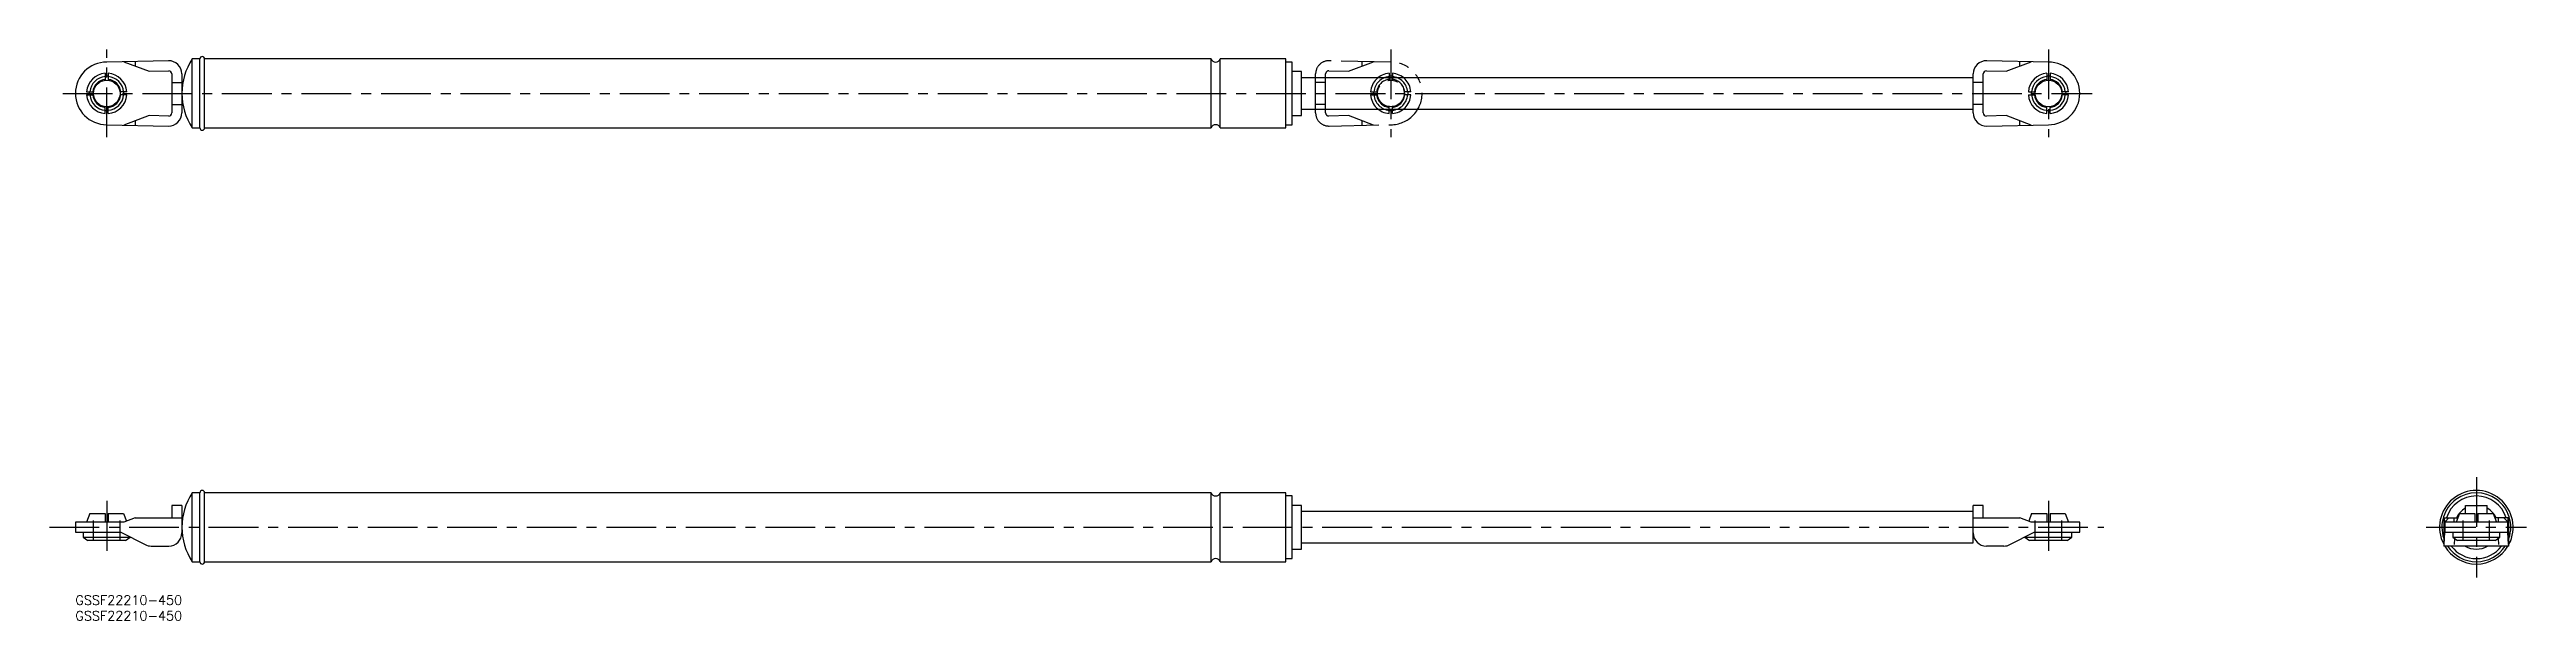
# Model space of a CAD drawing. Extents: x -8 to 783, y -8 to 174.
import ezdxf

# ---------------------------------------------------------------- set-up
doc = ezdxf.new("R2010")
doc.units = 0
doc.header["$LTSCALE"] = 0.5
for name, pattern in [('CENTER', [50.8, 31.75, -6.35, 6.35, -6.35]), ('DASHED', [19.05, 12.7, -6.35]), ('PHANTOM', [63.5, 31.75, -6.35, 6.35, -6.35, 6.35, -6.35])]:
    doc.linetypes.add(name, pattern=pattern)
for name, color, linetype in [('MSM_CENTER', 1, 'CENTER'), ('MSM_CONTINUOUS', 7, 'CONTINUOUS'), ('MSM_DASHED', 4, 'DASHED'), ('MSM_IMAGINARY', 6, 'PHANTOM'), ('MSM_PART_NUMBER', 7, 'CONTINUOUS')]:
    doc.layers.add(name, color=color, linetype=linetype)
doc.styles.get("Standard").update_dxf_attribs({"font": 'txt.shx', "height": 3, "bigfont": 'bigfont.shx'})

# ---------------------------------------------------------------- blocks, each defined once
blk = doc.blocks.new('*U21')
at = {"layer": 'MSM_PART_NUMBER'}
blk.add_text('GSSF22210-450', height=3, dxfattribs=at).set_placement((0, -3))
blk = doc.blocks.new('*U22')
at = {"layer": 'MSM_PART_NUMBER'}
blk.add_text('GSSF22210-450', height=3, dxfattribs=at).set_placement((0, -8))

msp = doc.modelspace()

# ---------------------------------------------------------------- linework, layer by layer
at = {"layer": 'MSM_CENTER'}
for p, q in [((10, 146.25), (10, 174.25)), ((420, 174.25), (420, 146.25)), ((630, 174.25), (630, 146.25)), ((-4, 160.25), (644, 160.25)), ((766.63, 37.75), (766.63, 5.75)), ((10, 30.15), (10, 13.55)), ((630, 30.15), (630, 13.55)), ((-8.26, 21.75), (647.65, 21.75)), ((750.63, 21.75), (782.63, 21.75))]:
    msp.add_line(p, q, dxfattribs=at)
at = {"layer": 'MSM_CONTINUOUS'}
for p, q in [((9.5, 166.67), (9.5, 164.47)), ((29.71, 170.66), (10, 170.25)), ((10.5, 166.67), (10.5, 164.47)), ((15.5, 170.37), (23.5, 167.33)), ((19.09, 170.44), (19.09, 169.01)), ((23.5, 167.33), (29.78, 167.47)), ((30.8, 166.47), (30.8, 154.04)), ((34, 166.47), (34, 154.04)), ((39.75, 171.25), (37.3, 171.25)), ((37.3, 149.25), (37.3, 171.25)), ((39.75, 149.25), (39.75, 171.25)), ((362.67, 171.25), (41.25, 171.25)), ((41.25, 149.25), (41.25, 171.25)), ((362.67, 149.25), (362.67, 171.25)), ((386.5, 171.25), (365.5, 171.25)), ((365.5, 149.25), (365.5, 171.25)), ((386.5, 149.25), (386.5, 171.25)), ((388.5, 170.25), (386.5, 170.25)), ((388.5, 150.25), (388.5, 170.25)), ((391.5, 167.25), (388.5, 167.25)), ((391.5, 153.25), (391.5, 167.25)), ((606, 154.04), (606, 166.47)), ((609.2, 154.04), (609.2, 166.47)), ((610.22, 167.47), (616.5, 167.33)), ((630, 170.25), (610.29, 170.66)), ((616.5, 167.33), (624.5, 170.37)), ((620.91, 169.01), (620.91, 170.44)), ((629.5, 166.67), (629.5, 164.47)), ((630.5, 166.67), (630.5, 164.47)), ((3.58, 160.75), (5.78, 160.75)), ((3.58, 159.75), (5.78, 159.75)), ((4.5, 160.25), (4.52, 160.75)), ((4.52, 159.75), (4.5, 160.25)), ((16.42, 160.75), (14.22, 160.75)), ((16.42, 159.75), (14.22, 159.75)), ((30.8, 163.75), (34, 163.75)), ((606, 165.25), (391.5, 165.25)), ((609.2, 163.75), (606, 163.75)), ((623.58, 160.75), (625.78, 160.75)), ((623.58, 159.75), (625.78, 159.75)), ((636.42, 160.75), (634.22, 160.75)), ((636.42, 159.75), (634.22, 159.75)), ((635.48, 160.75), (635.5, 160.25)), ((635.5, 160.25), (635.48, 159.75)), ((9.5, 153.84), (9.5, 156.03)), ((10.5, 153.84), (10.5, 156.03)), ((23.5, 153.17), (15.5, 150.14)), ((19.09, 151.5), (19.09, 150.06)), ((29.78, 153.04), (23.5, 153.17)), ((30.8, 156.75), (34, 156.75)), ((388.5, 153.25), (391.5, 153.25)), ((391.5, 155.25), (606, 155.25)), ((609.2, 156.75), (606, 156.75)), ((616.5, 153.17), (610.22, 153.04)), ((624.5, 150.14), (616.5, 153.17)), ((620.91, 150.06), (620.91, 151.5)), ((629.5, 153.84), (629.5, 156.03)), ((630.5, 153.84), (630.5, 156.03)), ((10, 150.25), (29.71, 149.84)), ((37.3, 149.25), (39.75, 149.25)), ((41.25, 149.25), (362.67, 149.25)), ((365.5, 149.25), (386.5, 149.25)), ((386.5, 150.25), (388.5, 150.25)), ((610.29, 149.84), (630, 150.25)), ((39.75, 32.75), (37.3, 32.75)), ((37.3, 10.75), (37.3, 32.75)), ((39.75, 10.75), (39.75, 32.75)), ((362.67, 32.75), (41.25, 32.75)), ((41.25, 10.75), (41.25, 32.75)), ((362.67, 10.75), (362.67, 32.75)), ((386.5, 32.75), (365.5, 32.75)), ((365.5, 10.75), (365.5, 32.75)), ((386.5, 10.75), (386.5, 32.75)), ((388.5, 31.75), (386.5, 31.75)), ((388.5, 11.75), (388.5, 31.75)), ((4.62, 26.15), (3.58, 23.35)), ((4.62, 26.15), (9.5, 26.15)), ((9.5, 26.15), (9.5, 23.35)), ((10.5, 26.15), (15.38, 26.15)), ((10.5, 26.15), (10.5, 23.35)), ((15.38, 26.15), (16.3, 23.66)), ((19.09, 24.75), (15.5, 23.35)), ((19.09, 24.75), (34, 24.75)), ((34, 28.75), (30.8, 28.75)), ((30.8, 28.75), (30.8, 24.75)), ((34, 28.75), (34, 19.95)), ((391.5, 28.75), (388.5, 28.75)), ((391.5, 14.75), (391.5, 28.75)), ((606, 26.75), (391.5, 26.75)), ((606, 16.75), (606, 28.75)), ((609.2, 28.75), (606, 28.75)), ((606, 24.75), (620.91, 24.75)), ((609.2, 24.75), (609.2, 28.75)), ((624.5, 23.35), (620.91, 24.75)), ((624.62, 26.15), (623.7, 23.66)), ((624.62, 26.15), (629.5, 26.15)), ((629.5, 26.15), (629.5, 23.35)), ((630.5, 26.15), (635.38, 26.15)), ((630.5, 26.15), (630.5, 23.35)), ((635.38, 26.15), (636.42, 23.35)), ((756.22, 24.75), (756.22, 15.75)), ((756.22, 24.75), (760.73, 24.75)), ((756.52, 23.35), (756.44, 24.75)), ((757.88, 24.75), (756.52, 23.35)), ((759.55, 23.35), (759.55, 24.75)), ((761.25, 26.15), (760.21, 23.35)), ((761.25, 26.15), (766.13, 26.15)), ((763.13, 26.15), (763.13, 28.75)), ((763.13, 28.75), (770.13, 28.75)), ((766.13, 26.15), (766.13, 23.35)), ((767.13, 26.15), (772.01, 26.15)), ((767.13, 26.15), (767.13, 23.35)), ((770.13, 26.15), (770.13, 28.75)), ((772.01, 26.15), (773.05, 23.35)), ((777.04, 24.75), (772.53, 24.75)), ((773.71, 23.35), (773.71, 24.75)), ((775.38, 24.75), (776.75, 23.35)), ((776.75, 23.35), (776.82, 24.75)), ((777.04, 15.75), (777.04, 24.75)), ((0, 23.35), (0, 20.15)), ((15.5, 23.35), (0, 23.35)), ((0, 20.15), (14.54, 20.15)), ((2.5, 20.15), (2.5, 18.55)), ((2.5, 18.55), (4, 17.55)), ((2.5, 18.55), (17.5, 18.55)), ((16, 17.55), (4, 17.55)), ((14.54, 20.15), (22.3, 16.21)), ((16, 17.55), (17.5, 18.55)), ((17.5, 18.55), (17.5, 18.65)), ((391.5, 16.75), (606, 16.75)), ((617.7, 16.21), (625.46, 20.15)), ((622.5, 18.65), (622.5, 18.55)), ((622.5, 18.55), (624, 17.55)), ((622.5, 18.55), (637.5, 18.55)), ((636, 17.55), (624, 17.55)), ((640, 23.35), (624.5, 23.35)), ((625.46, 20.15), (640, 20.15)), ((636, 17.55), (637.5, 18.55)), ((637.5, 18.55), (637.5, 20.15)), ((640, 20.15), (640, 23.35)), ((756.37, 16.21), (756.54, 20.15)), ((776.75, 23.35), (756.52, 23.35)), ((756.54, 20.15), (776.73, 20.15)), ((756.63, 20.15), (756.63, 23.35)), ((759.13, 20.15), (759.13, 18.55)), ((759.13, 18.55), (760.63, 17.55)), ((759.13, 18.55), (774.13, 18.55)), ((759.66, 18.2), (759.58, 16.21)), ((772.63, 17.55), (760.63, 17.55)), ((772.63, 17.55), (774.13, 18.55)), ((773.6, 18.2), (773.69, 16.21)), ((774.13, 18.55), (774.13, 20.15)), ((776.63, 20.15), (776.63, 23.35)), ((776.89, 16.21), (776.73, 20.15)), ((24.2, 15.75), (29.8, 15.75)), ((37.3, 10.75), (39.75, 10.75)), ((41.25, 10.75), (362.67, 10.75)), ((365.5, 10.75), (386.5, 10.75)), ((386.5, 11.75), (388.5, 11.75)), ((388.5, 14.75), (391.5, 14.75)), ((615.8, 15.75), (610.2, 15.75)), ((777.04, 15.75), (756.22, 15.75))]:
    msp.add_line(p, q, dxfattribs=at)
for points in [[(756.34, 15.75, 0), (756.34, 15.75, 0), (756.34, 15.75, 0), (756.34, 15.75, 0), (756.34, 15.75, 0), (756.34, 15.75, 0), (756.34, 15.75, 0), (756.34, 15.75, 0), (756.34, 15.75, 0), (756.34, 15.75, 0), (756.34, 15.75, 0), (756.34, 15.75, 0), (756.34, 15.75, 0), (756.34, 15.75, 0), (756.34, 15.76, 0), (756.34, 15.76, 0), (756.34, 15.76, 0), (756.34, 15.76, 0), (756.34, 15.76, 0), (756.34, 15.76, 0), (756.34, 15.76, 0), (756.34, 15.76, 0), (756.34, 15.76, 0), (756.34, 15.77, 0), (756.34, 15.77, 0), (756.34, 15.77, 0), (756.34, 15.77, 0), (756.34, 15.77, 0), (756.34, 15.77, 0), (756.34, 15.77, 0), (756.34, 15.78, 0), (756.35, 15.78, 0), (756.35, 15.78, 0), (756.35, 15.78, 0), (756.35, 15.78, 0), (756.35, 15.78, 0), (756.35, 15.79, 0), (756.35, 15.79, 0), (756.35, 15.79, 0), (756.35, 15.79, 0), (756.35, 15.8, 0), (756.35, 15.8, 0), (756.35, 15.8, 0), (756.35, 15.8, 0), (756.35, 15.8, 0), (756.35, 15.81, 0), (756.35, 15.81, 0), (756.35, 15.81, 0), (756.35, 15.82, 0), (756.35, 15.82, 0), (756.35, 15.82, 0), (756.35, 15.82, 0), (756.35, 15.83, 0), (756.35, 15.83, 0), (756.35, 15.83, 0), (756.35, 15.84, 0), (756.35, 15.84, 0), (756.35, 15.84, 0), (756.35, 15.85, 0), (756.35, 15.85, 0), (756.35, 15.85, 0), (756.35, 15.86, 0), (756.36, 15.86, 0), (756.36, 15.86, 0), (756.36, 15.87, 0), (756.36, 15.87, 0), (756.36, 15.87, 0), (756.36, 15.88, 0), (756.36, 15.88, 0), (756.36, 15.88, 0), (756.36, 15.89, 0), (756.36, 15.89, 0), (756.36, 15.9, 0), (756.36, 15.9, 0), (756.36, 15.9, 0), (756.36, 15.91, 0), (756.36, 15.91, 0), (756.36, 15.92, 0), (756.36, 15.92, 0), (756.36, 15.93, 0), (756.36, 15.93, 0), (756.36, 15.93, 0), (756.36, 15.94, 0), (756.36, 15.94, 0), (756.36, 15.95, 0), (756.36, 15.95, 0), (756.36, 15.96, 0), (756.36, 15.96, 0), (756.36, 15.97, 0), (756.36, 15.97, 0), (756.36, 15.98, 0), (756.36, 15.98, 0), (756.36, 15.99, 0), (756.36, 15.99, 0), (756.36, 16, 0), (756.37, 16, 0), (756.37, 16.01, 0), (756.37, 16.01, 0), (756.37, 16.02, 0), (756.37, 16.03, 0), (756.37, 16.03, 0), (756.37, 16.04, 0), (756.37, 16.04, 0), (756.37, 16.05, 0), (756.37, 16.05, 0), (756.37, 16.06, 0), (756.37, 16.07, 0), (756.37, 16.07, 0), (756.37, 16.08, 0), (756.37, 16.08, 0), (756.37, 16.09, 0), (756.37, 16.09, 0), (756.37, 16.1, 0), (756.37, 16.11, 0), (756.37, 16.11, 0), (756.37, 16.12, 0), (756.37, 16.13, 0), (756.37, 16.13, 0), (756.37, 16.14, 0), (756.37, 16.15, 0), (756.37, 16.15, 0), (756.37, 16.16, 0), (756.37, 16.17, 0), (756.37, 16.17, 0), (756.37, 16.18, 0), (756.37, 16.19, 0), (756.37, 16.19, 0), (756.37, 16.2, 0), (756.37, 16.21, 0)], [(776.89, 16.21, 0), (776.89, 16.2, 0), (776.89, 16.19, 0), (776.89, 16.19, 0), (776.89, 16.18, 0), (776.89, 16.17, 0), (776.89, 16.17, 0), (776.89, 16.16, 0), (776.89, 16.15, 0), (776.89, 16.15, 0), (776.89, 16.14, 0), (776.89, 16.13, 0), (776.89, 16.13, 0), (776.89, 16.12, 0), (776.89, 16.11, 0), (776.89, 16.11, 0), (776.89, 16.1, 0), (776.89, 16.09, 0), (776.89, 16.09, 0), (776.89, 16.08, 0), (776.89, 16.08, 0), (776.89, 16.07, 0), (776.89, 16.07, 0), (776.89, 16.06, 0), (776.89, 16.05, 0), (776.89, 16.05, 0), (776.89, 16.04, 0), (776.89, 16.04, 0), (776.89, 16.03, 0), (776.89, 16.03, 0), (776.9, 16.02, 0), (776.9, 16.01, 0), (776.9, 16.01, 0), (776.9, 16, 0), (776.9, 16, 0), (776.9, 15.99, 0), (776.9, 15.99, 0), (776.9, 15.98, 0), (776.9, 15.98, 0), (776.9, 15.97, 0), (776.9, 15.97, 0), (776.9, 15.96, 0), (776.9, 15.96, 0), (776.9, 15.95, 0), (776.9, 15.95, 0), (776.9, 15.94, 0), (776.9, 15.94, 0), (776.9, 15.93, 0), (776.9, 15.93, 0), (776.9, 15.93, 0), (776.9, 15.92, 0), (776.9, 15.92, 0), (776.9, 15.91, 0), (776.9, 15.91, 0), (776.9, 15.9, 0), (776.9, 15.9, 0), (776.9, 15.9, 0), (776.9, 15.89, 0), (776.9, 15.89, 0), (776.9, 15.88, 0), (776.9, 15.88, 0), (776.9, 15.88, 0), (776.9, 15.87, 0), (776.91, 15.87, 0), (776.91, 15.87, 0), (776.91, 15.86, 0), (776.91, 15.86, 0), (776.91, 15.86, 0), (776.91, 15.85, 0), (776.91, 15.85, 0), (776.91, 15.85, 0), (776.91, 15.84, 0), (776.91, 15.84, 0), (776.91, 15.84, 0), (776.91, 15.83, 0), (776.91, 15.83, 0), (776.91, 15.83, 0), (776.91, 15.82, 0), (776.91, 15.82, 0), (776.91, 15.82, 0), (776.91, 15.82, 0), (776.91, 15.81, 0), (776.91, 15.81, 0), (776.91, 15.81, 0), (776.91, 15.8, 0), (776.91, 15.8, 0), (776.91, 15.8, 0), (776.91, 15.8, 0), (776.91, 15.8, 0), (776.91, 15.79, 0), (776.91, 15.79, 0), (776.91, 15.79, 0), (776.91, 15.79, 0), (776.91, 15.78, 0), (776.91, 15.78, 0), (776.92, 15.78, 0), (776.92, 15.78, 0), (776.92, 15.78, 0), (776.92, 15.78, 0), (776.92, 15.77, 0), (776.92, 15.77, 0), (776.92, 15.77, 0), (776.92, 15.77, 0), (776.92, 15.77, 0), (776.92, 15.77, 0), (776.92, 15.77, 0), (776.92, 15.76, 0), (776.92, 15.76, 0), (776.92, 15.76, 0), (776.92, 15.76, 0), (776.92, 15.76, 0), (776.92, 15.76, 0), (776.92, 15.76, 0), (776.92, 15.76, 0), (776.92, 15.76, 0), (776.92, 15.75, 0), (776.92, 15.75, 0), (776.92, 15.75, 0), (776.92, 15.75, 0), (776.92, 15.75, 0), (776.92, 15.75, 0), (776.92, 15.75, 0), (776.92, 15.75, 0), (776.92, 15.75, 0), (776.92, 15.75, 0), (776.92, 15.75, 0), (776.93, 15.75, 0), (776.93, 15.75, 0), (776.93, 15.75, 0)]]:
    msp.add_polyline3d(points, dxfattribs=at)
for centre in [(10, 160.25), (630, 160.25)]:
    msp.add_circle(centre, 4.25, dxfattribs=at)
for centre, radius, start, end in [((10, 160.25), 10, 90, 270), ((10, 160.25), 6.44, 94.45407, 175.54593), ((10, 160.25), 6.44, 4.45407, 85.54593), ((29.8, 166.47), 4.2, 0, 91.19349), ((29.8, 166.47), 1, 0, 91.19349), ((54, 160.25), 20, 146.63299, 213.36701), ((40.5, 171.25), 0.75, 0, 180), ((364.09, 171.75), 1.5, 199.47122, 340.52878), ((610.2, 166.47), 4.2, 88.80651, 180), ((610.2, 166.47), 1, 88.80651, 180), ((630, 160.25), 6.44, 94.45407, 175.54593), ((630, 160.25), 10, 270, 90), ((630, 160.25), 6.44, 4.45407, 85.54593), ((10, 160.25), 6.44, 184.45407, 265.54593), ((10, 160.25), 5.4, 95.31277, 174.68723), ((10, 160.25), 5.4, 185.31277, 264.68723), ((10, 160.25), 4.5, 96.37937, 173.62063), ((10, 160.25), 4.5, 186.37937, 263.62063), ((10, 160.25), 5.5, 84.78409, 95.21591), ((10, 160.25), 5.4, 5.31277, 84.68723), ((10, 160.25), 4.5, 6.37937, 83.62063), ((10, 160.25), 6.44, 274.45407, 355.54593), ((10, 160.25), 5.4, 275.31277, 354.68723), ((10, 160.25), 4.5, 276.37937, 353.62063), ((10.09, 160.25), 5.41, 354.71195, 5.30829), ((630, 160.25), 6.44, 184.45407, 265.54593), ((629.91, 160.26), 5.41, 174.71195, 185.30829), ((630, 160.25), 5.4, 95.31277, 174.68723), ((630, 160.25), 5.4, 185.31277, 264.68723), ((630, 160.25), 4.5, 96.37937, 173.62063), ((630, 160.25), 4.5, 186.37937, 263.62063), ((630, 160.25), 5.5, 84.78409, 95.21591), ((630, 160.25), 5.4, 5.31277, 84.68723), ((630, 160.25), 4.5, 6.37937, 83.62063), ((630, 160.25), 4.5, 276.37937, 353.62063), ((630, 160.25), 5.4, 275.31277, 354.68723), ((630, 160.25), 6.44, 274.45407, 355.54593), ((10, 160.25), 5.5, 264.78409, 275.21591), ((29.8, 154.04), 4.2, 268.80651, 0), ((29.8, 154.04), 1, 268.80651, 0), ((610.2, 154.04), 4.2, 180, 271.19349), ((610.2, 154.04), 1, 180, 271.19349), ((630, 160.25), 5.5, 264.78409, 275.21591), ((40.5, 149.25), 0.75, 180, 0), ((364.09, 148.75), 1.5, 19.47122, 160.52878), ((54, 21.75), 20, 146.63299, 213.36701), ((40.5, 32.75), 0.75, 0, 180), ((364.09, 33.25), 1.5, 199.47122, 340.52878), ((766.63, 21.75), 11.75, 332.38628, 207.6137), ((766.63, 21.75), 11, 341.17491, 198.82509), ((766.63, 21.75), 10, 17.4576, 162.5424), ((766.63, 21.75), 7, 120, 154.62307), ((766.63, 21.75), 7, 25.37693, 60), ((24.2, 19.95), 4.2, 243.03406, 270), ((29.8, 19.95), 4.2, 270, 0), ((610.2, 19.95), 4.2, 180, 270), ((615.8, 19.95), 4.2, 270, 296.96594), ((40.5, 10.75), 0.75, 180, 0), ((364.09, 10.25), 1.5, 19.47122, 160.52878), ((766.63, 21.75), 11.75, 210.70636, 329.29364), ((766.63, 21.75), 11, 213.05573, 326.94427), ((766.63, 21.75), 10, 216.8699, 323.1301), ((766.63, 21.75), 7, 238.99728, 301.00272)]:
    msp.add_arc(centre, radius, start, end, dxfattribs=at)
at = {"layer": 'MSM_DASHED'}
for p, q in [((5.75, 17.55), (5.75, 26.15)), ((14.25, 17.55), (14.25, 26.15)), ((625.75, 17.55), (625.75, 26.15)), ((634.25, 17.55), (634.25, 26.15)), ((762.38, 17.55), (762.38, 26.15)), ((770.88, 17.55), (770.88, 26.15))]:
    msp.add_line(p, q, dxfattribs=at)
at = {"layer": 'MSM_IMAGINARY'}
for p, q in [((396, 154.04), (396, 166.47)), ((399.2, 154.04), (399.2, 166.47)), ((400.22, 167.47), (406.5, 167.33)), ((420, 170.25), (400.29, 170.66)), ((406.5, 167.33), (414.5, 170.37)), ((410.91, 169.01), (410.91, 170.44)), ((419.5, 166.67), (419.5, 164.47)), ((420.5, 166.67), (420.5, 164.47)), ((399.2, 163.75), (396, 163.75)), ((413.58, 160.75), (415.78, 160.75)), ((413.58, 159.75), (415.78, 159.75)), ((426.42, 160.75), (424.22, 160.75)), ((426.42, 159.75), (424.22, 159.75)), ((425.48, 160.75), (425.5, 160.25)), ((425.5, 160.25), (425.48, 159.75)), ((399.2, 156.75), (396, 156.75)), ((406.5, 153.17), (400.22, 153.04)), ((414.5, 150.14), (406.5, 153.17)), ((410.91, 150.06), (410.91, 151.5)), ((419.5, 153.84), (419.5, 156.03)), ((420.5, 153.84), (420.5, 156.03)), ((400.29, 149.84), (420, 150.25))]:
    msp.add_line(p, q, dxfattribs=at)
msp.add_circle((420, 160.25), 4.25, dxfattribs=at)
for centre, radius, start, end in [((400.2, 166.47), 4.2, 88.80651, 180), ((400.2, 166.47), 1, 88.80651, 180), ((420, 160.25), 6.44, 94.45407, 175.54593), ((420, 160.25), 10, 270, 90), ((420, 160.25), 6.44, 4.45407, 85.54593), ((420, 160.25), 6.44, 184.45407, 265.54593), ((419.91, 160.26), 5.41, 174.71195, 185.30829), ((420, 160.25), 5.4, 95.31277, 174.68723), ((420, 160.25), 5.4, 185.31277, 264.68723), ((420, 160.25), 4.5, 96.37937, 173.62063), ((420, 160.25), 4.5, 186.37937, 263.62063), ((420, 160.25), 5.5, 84.78409, 95.21591), ((420, 160.25), 5.4, 5.31277, 84.68723), ((420, 160.25), 4.5, 6.37937, 83.62063), ((420, 160.25), 4.5, 276.37937, 353.62063), ((420, 160.25), 5.4, 275.31277, 354.68723), ((420, 160.25), 6.44, 274.45407, 355.54593), ((400.2, 154.04), 4.2, 180, 271.19349), ((400.2, 154.04), 1, 180, 271.19349), ((420, 160.25), 5.5, 264.78409, 275.21591)]:
    msp.add_arc(centre, radius, start, end, dxfattribs=at)

# ---------------------------------------------------------------- block references
at = {"layer": 'MSM_CONTINUOUS'}
for name in ['*U21', '*U22']:
    msp.add_blockref(name, (0, 0), dxfattribs=at)

doc.saveas('drawing.dxf')
